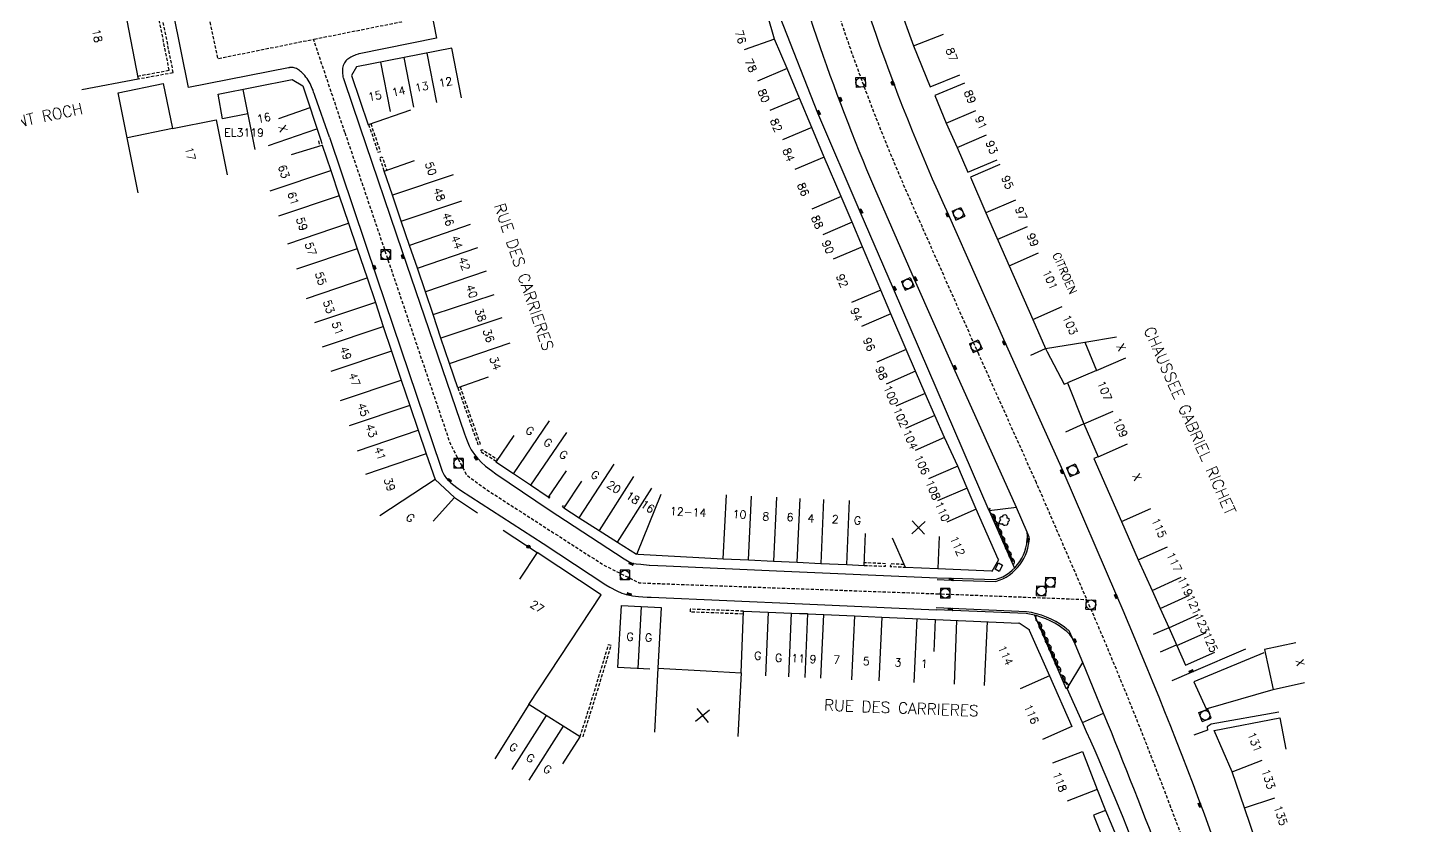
# Model space of a CAD drawing. Header units: millimetres. Extents: x 111999 to 113000, y 155000 to 156001.
# Drawn here: x 112644.9 to 112859.6, y 155220.9 to 155345.6 of the extents above; entities that cross this region are included whole.
import ezdxf
from ezdxf.enums import TextEntityAlignment as Align

# ---------------------------------------------------------------- set-up
doc = ezdxf.new("R2010")
doc.units = ezdxf.units.MM
doc.linetypes.add('DASHED', pattern=[0.75, 0.5, -0.25])
doc.layers.get('0').update_dxf_attribs({"linetype": 'CONTINUOUS'})
for name, color, linetype in [('W0001', 6, 'DASHED'), ('W0008', 7, 'CONTINUOUS'), ('W0100', 7, 'CONTINUOUS'), ('W0112', 1, 'DASHED'), ('W0300', 7, 'CONTINUOUS'), ('W0310', 3, 'CONTINUOUS'), ('W0322', 7, 'CONTINUOUS'), ('W0334', 7, 'CONTINUOUS'), ('W0400', 7, 'CONTINUOUS'), ('W0420', 7, 'CONTINUOUS'), ('W0984', 7, 'CONTINUOUS'), ('W0989', 7, 'CONTINUOUS'), ('W0991', 7, 'CONTINUOUS'), ('W1102', 7, 'CONTINUOUS')]:
    doc.layers.add(name, color=color, linetype=linetype)
doc.styles.get("Standard").update_dxf_attribs({"font": 'romans.shx', "width": 0.85})

# ---------------------------------------------------------------- blocks, each defined once
blk = doc.blocks.new('t310o')
at = {"color": 0, "linetype": 'Continuous'}
for centre, start, end in [((-0.5, 0.38), 216.8699, 323.1304), ((0.5, -0.37), 36.8699, 143.1303)]:
    blk.add_arc(centre, 0.625, start, end, dxfattribs=at)
blk = doc.blocks.new('T400')
for p, q in [((-0.15, 0.3), (0.15, 0.3)), ((-0.15, -0.25), (-0.15, 0.3)), ((-0.15, 0.15), (0.15, 0.15)), ((-0.15, 0), (0.15, 0)), ((0.15, 0.3), (0.15, -0.25)), ((-0.15, -0.15), (0.15, -0.15)), ((-0.15, -0.25), (-0.15, -0.3)), ((-0.15, -0.3), (0.15, -0.3)), ((0.15, -0.3), (0.15, -0.25))]:
    blk.add_line(p, q)
blk = doc.blocks.new('T420')
for p, q in [((0.75, 0.75), (-0.75, 0.75)), ((-0.75, 0.75), (-0.75, -0.75)), ((0.75, 0.75), (0.75, -0.75)), ((0.75, -0.75), (-0.75, -0.75))]:
    blk.add_line(p, q)
blk.add_ellipse((0, 0), major_axis=(-0.53, 0.53), ratio=1, start_param=3.926991, end_param=10.210176)
blk = doc.blocks.new('t322o')
at = {"color": 0, "linetype": 'Continuous'}
for radius in [0.25, 0.15]:
    blk.add_circle((0, 0), radius, dxfattribs=at)
blk = doc.blocks.new('T300')
for p, q in [((-0.8, 0.51), (-0.86, 0.34)), ((-0.86, 0.34), (-0.86, 0.17)), ((-0.86, 0.17), (-0.74, 0.06)), ((-0.69, 0.63), (-0.8, 0.51)), ((-0.8, -0.06), (-0.74, 0.06)), ((-0.74, 0.06), (-0.69, 0.11)), ((-0.57, 0.69), (-0.69, 0.63)), ((-0.46, 0.69), (-0.57, 0.69)), ((-0.29, 0.63), (-0.46, 0.69)), ((-0.29, 0.63), (-0.17, 0.74)), ((-0.23, 0.57), (-0.29, 0.63)), ((-0.17, 0.74), (-0.06, 0.8)), ((-0.06, 0.8), (0.06, 0.8)), ((0.06, 0.8), (0.23, 0.74)), ((0.23, 0.74), (0.34, 0.63)), ((0.34, 0.63), (0.4, 0.51)), ((0.46, 0.46), (0.34, 0.46)), ((0.4, 0.51), (0.4, 0.46)), ((0.57, 0.4), (0.46, 0.46)), ((0.57, 0.4), (0.69, 0.29)), ((0.69, 0.29), (0.74, 0.17)), ((0.74, 0.06), (0.69, -0.17)), ((0.74, 0.17), (0.74, 0.06)), ((-0.8, -0.17), (-0.8, -0.06)), ((-0.8, -0.23), (-0.8, -0.17)), ((-0.74, -0.34), (-0.8, -0.23)), ((-0.69, -0.4), (-0.74, -0.34)), ((-0.51, -0.46), (-0.69, -0.4)), ((-0.4, -0.46), (-0.51, -0.46)), ((-0.4, -0.46), (-0.34, -0.46)), ((-0.34, -0.46), (-0.34, -0.4)), ((-0.34, -0.51), (-0.34, -0.46)), ((-0.29, -0.63), (-0.34, -0.51)), ((-0.17, -0.74), (-0.29, -0.63)), ((-0.06, -0.8), (-0.17, -0.74)), ((0.06, -0.8), (-0.06, -0.8)), ((0.17, -0.74), (0.06, -0.8)), ((0.23, -0.69), (0.17, -0.74)), ((0.29, -0.46), (0.23, -0.46)), ((0.29, -0.63), (0.23, -0.69)), ((0.46, -0.4), (0.29, -0.46)), ((0.34, -0.51), (0.29, -0.63)), ((0.34, -0.51), (0.34, -0.46)), ((0.57, -0.34), (0.46, -0.4)), ((0.63, -0.29), (0.57, -0.34)), ((0.69, -0.17), (0.63, -0.29))]:
    blk.add_line(p, q)
blk = doc.blocks.new('t991o')
at = {"color": 0, "linetype": 'Continuous'}
for p, q in [((-1, 1), (1, -1)), ((-1, -1), (1, 1))]:
    blk.add_line(p, q, dxfattribs=at)

msp = doc.modelspace()

# ---------------------------------------------------------------- linework, layer by layer
at = {"layer": 'W0001'}
msp.add_lwpolyline([(112897.8, 155000), (112896.98, 155001.73), (112890.81, 155016.29), (112881.32, 155043.43), (112871.98, 155073.59), (112869.22, 155082.51), (112860.62, 155110.03), (112849.25, 155146.83), (112838.23, 155181.92, 0.01307), (112823.55, 155223.68, 0.011578), (112810.95, 155254.98), (112802.55, 155274.44), (112793.53, 155294.56), (112784.67, 155314.52, -0.050443), (112763.51, 155376.6), (112761.04, 155388.47), (112755.38, 155418.64), (112747.41, 155461.28), (112740.5, 155498.46)], format="xyb", dxfattribs=at)
at = {"layer": 'W0001', "flags": 128}
for points in [[(112694.52, 155329.19), (112689.64, 155343.74), (112674.68, 155340.72), (112663.81, 155393.24), (112693.4, 155399.23), (112703.25, 155347.09), (112703.34, 155346.47), (112689.73, 155343.76)], [(112694.52, 155329.19), (112711, 155280.47), (112713.51, 155275.7), (112716.48, 155273.49), (112734.95, 155261.6), (112740.49, 155258.81), (112786.95, 155257.11)], [(112786.95, 155257.11), (112810.42, 155256.21)]]:
    msp.add_lwpolyline(points, dxfattribs=at)
at = {"layer": 'W0008'}
for points in [[(112902.39, 155000), (112900.77, 155003.43), (112894.69, 155017.79), (112885.27, 155044.73), (112885.27, 155044.73), (112875.95, 155074.82), (112873.18, 155083.74), (112864.59, 155111.26), (112853.22, 155148.07), (112842.19, 155183.16, 0.026768), (112815.11, 155256.77), (112806.7, 155276.27), (112797.67, 155296.4), (112788.8, 155316.39, -0.050424), (112767.94, 155377.57), (112765.03, 155391.54), (112759.86, 155419.14), (112751.96, 155461.6), (112744.93, 155499.26)], [(112787.04, 155259.62), (112789.25, 155259.52), (112796.14, 155259.31, 0.355299), (112801.1, 155266.74), (112799.43, 155270.58), (112789.65, 155292.38), (112783.49, 155306.23), (112777.3, 155320.44, -0.036762), (112760.94, 155368.37), (112760.63, 155369.53, 0.300404), (112755.15, 155372.5), (112751.29, 155371.76), (112721.91, 155366.04)], [(112839.32, 155109.32), (112846.32, 155111.21), (112849.15, 155111.99, 0.329455), (112853.37, 155119.76), (112853.24, 155120.19), (112851.59, 155125.45), (112840.67, 155160.3), (112831.29, 155190, 0.012968), (112813.04, 155238.45), (112809.77, 155246.35), (112808.57, 155249.25), (112808.22, 155250.01, 0.123162), (112807.13, 155251.33), (112806.73, 155251.64, 0.127855), (112800.95, 155254), (112786.86, 155254.6)]]:
    msp.add_lwpolyline(points, format="xyb", dxfattribs=at)
for points in [[(112705.68, 155360.03), (112708.84, 155343.97), (112696.77, 155341.52)], [(112685.72, 155339.31), (112670.1, 155336.23), (112666.57, 155353.85)], [(112696.77, 155341.52), (112696.76, 155341.52), (112696.74, 155341.52), (112696.73, 155341.51), (112696.72, 155341.51), (112696.7, 155341.5), (112696.69, 155341.5), (112696.68, 155341.49), (112696.67, 155341.49), (112696.65, 155341.48), (112696.64, 155341.48), (112696.63, 155341.47), (112696.62, 155341.47), (112696.42, 155341.4), (112696.23, 155341.33), (112696.04, 155341.26), (112695.84, 155341.18), (112695.65, 155341.09), (112695.47, 155341), (112695.29, 155340.9), (112695.12, 155340.79), (112694.96, 155340.68), (112694.81, 155340.55), (112694.67, 155340.41), (112694.55, 155340.26), (112694.44, 155340.08), (112694.34, 155339.9), (112694.27, 155339.7), (112694.21, 155339.49), (112694.17, 155339.27), (112694.14, 155339.05), (112694.13, 155338.83), (112694.13, 155338.6), (112694.15, 155338.38), (112694.18, 155338.16), (112694.22, 155337.94), (112694.27, 155337.73), (112694.28, 155337.7), (112694.29, 155337.66), (112694.3, 155337.63), (112694.31, 155337.6), (112694.33, 155337.56), (112694.34, 155337.53), (112694.35, 155337.5), (112694.36, 155337.47), (112694.37, 155337.43), (112694.38, 155337.4), (112694.39, 155337.37), (112694.41, 155337.34)], [(112689.89, 155334.84), (112689.88, 155334.87), (112689.87, 155334.91), (112689.85, 155334.94), (112689.84, 155334.98), (112689.83, 155335.01), (112689.82, 155335.05), (112689.8, 155335.08), (112689.79, 155335.12), (112689.78, 155335.15), (112689.77, 155335.19), (112689.76, 155335.22), (112689.74, 155335.26), (112689.64, 155335.53), (112689.54, 155335.81), (112689.43, 155336.08), (112689.32, 155336.35), (112689.2, 155336.61), (112689.07, 155336.87), (112688.93, 155337.13), (112688.78, 155337.39), (112688.61, 155337.64), (112688.44, 155337.88), (112688.25, 155338.12), (112688.04, 155338.35), (112687.9, 155338.5), (112687.75, 155338.64), (112687.6, 155338.77), (112687.44, 155338.89), (112687.28, 155339.01), (112687.12, 155339.11), (112686.95, 155339.2), (112686.77, 155339.28), (112686.6, 155339.33), (112686.42, 155339.37), (112686.24, 155339.38), (112686.06, 155339.37), (112686.03, 155339.37), (112686, 155339.37), (112685.97, 155339.36), (112685.95, 155339.36), (112685.92, 155339.35), (112685.89, 155339.35), (112685.86, 155339.34), (112685.84, 155339.34), (112685.81, 155339.33), (112685.78, 155339.32), (112685.75, 155339.32), (112685.72, 155339.31)], [(112694.41, 155337.34), (112696.83, 155330.11)], [(112692.12, 155328.46), (112689.89, 155334.84)]]:
    msp.add_lwpolyline(points, dxfattribs=at)
at = {"layer": 'W0008', "flags": 128}
for points in [[(112696.83, 155330.11), (112703.46, 155310.63), (112713.21, 155282.09), (112713.51, 155281.26), (112713.94, 155280.24), (112714.27, 155279.62), (112714.92, 155278.68), (112715.79, 155277.66), (112716.47, 155277.05), (112717.4, 155276.36), (112718.09, 155275.87), (112726.41, 155270.25), (112738.16, 155262.55), (112739.19, 155261.96), (112739.64, 155261.83), (112740.02, 155261.78), (112740.75, 155261.71), (112742.04, 155261.59), (112742.1, 155261.59), (112744.7, 155261.47), (112761.95, 155260.69), (112787.04, 155259.62)], [(112692.12, 155328.46), (112699.51, 155306.47), (112709.44, 155277.03), (112709.72, 155276.29), (112710.02, 155275.65), (112710.38, 155275.13), (112711.07, 155274.47), (112712.01, 155273.74), (112712.6, 155273.32), (112725.5, 155264.94), (112735.27, 155258.52), (112735.89, 155258.15), (112736.99, 155257.56), (112737.77, 155257.21), (112738.49, 155256.97), (112739.42, 155256.77), (112740.38, 155256.67), (112741.72, 155256.59), (112742.36, 155256.56), (112766.02, 155255.51), (112786.86, 155254.6)]]:
    msp.add_lwpolyline(points, dxfattribs=at)
at = {"layer": 'W0100'}
for points in [[(112783.32, 155359.71), (112778.49, 155358.42), (112779.72, 155353.81), (112781.01, 155349.2), (112783.36, 155342.78), (112785.94, 155336.37), (112790.58, 155338.24)], [(112615.41, 155336.85), (112617.48, 155339.43), (112630.2, 155347.34), (112650.23, 155351.3), (112659.28, 155352.99), (112662.22, 155337.54), (112653.43, 155335.87)], [(112787.36, 155266.05), (112787.14, 155261.05), (112795.54, 155260.68), (112795.53, 155260.69), (112795.63, 155260.63), (112796.68, 155262.47), (112796.59, 155262.52), (112793.14, 155270.33), (112791.71, 155273.6), (112790.26, 155277.06), (112788.18, 155281.55), (112786.68, 155284.97), (112785.17, 155288.42), (112783.65, 155291.88), (112782.19, 155295.27), (112779.81, 155300.86), (112778.24, 155304.57), (112775.39, 155311.36), (112773.78, 155315.18), (112772.04, 155319.19), (112769.41, 155325.34), (112767.48, 155330), (112765.53, 155334.6), (112763.58, 155339.21), (112761.63, 155343.79), (112760.53, 155347.61)], [(112711.2, 155342.38), (112711.2, 155342.38), (112696.35, 155339.47), (112695.55, 155338.1), (112698.18, 155330.42)], [(112712.72, 155334.64), (112711.2, 155342.38)], [(112659.1, 155335.41), (112666.12, 155336.88), (112667.59, 155329.83), (112674.41, 155331.2), (112676.14, 155322.57)], [(112675.42, 155331.33), (112674.71, 155335.19), (112686.26, 155337.5), (112687.93, 155336.49), (112690.78, 155327.99)], [(112791.28, 155336.92), (112786.67, 155335), (112788.46, 155330.69), (112790.15, 155326.86), (112791.81, 155322.99), (112796.4, 155324.96)], [(112662.23, 155319.79), (112659.1, 155335.41)], [(112704.78, 155332.68), (112698.18, 155330.42)], [(112667.59, 155329.83), (112660.58, 155328.37)], [(112796.82, 155324.2), (112792.23, 155322.23), (112794.62, 155316.65), (112798.27, 155308.36), (112801.96, 155299.99), (112803.96, 155295.46), (112810.11, 155296.46), (112811.9, 155292.01), (112807.39, 155290.08), (112809.94, 155283.66), (112812.17, 155278.53), (112811.52, 155278.23), (112815.81, 155268.41), (112818.42, 155262.41), (112820.6, 155257.6), (112821.89, 155254.81), (112823.2, 155251.85), (112824.47, 155249.01), (112825.81, 155245.96), (112830.39, 155247.98)], [(112786.57, 155248.08), (112786.79, 155253.08), (112799.77, 155252.51), (112799.83, 155252.56), (112801.43, 155251.51), (112801.39, 155251.43), (112804.58, 155244.29), (112808.08, 155236.35), (112803.51, 155234.33)], [(112843.07, 155249.44), (112838.18, 155248.37), (112839.53, 155242.15), (112844.42, 155243.21)], [(112847.8, 155201.23), (112843.05, 155199.67), (112840.99, 155205.97), (112839.81, 155209.46), (112838.45, 155213.53), (112836.9, 155218.1), (112835.02, 155223.62), (112833.13, 155229.27), (112830.29, 155235.72), (112840.56, 155237.72), (112841.51, 155232.81)], [(112805.08, 155230.7), (112809.76, 155232.47), (112812.01, 155226.51), (112813.32, 155223.24), (112811.47, 155222.5), (112813.92, 155216.36), (112809.26, 155214.55)]]:
    msp.add_lwpolyline(points, dxfattribs=at)
at = {"layer": 'W0100', "flags": 128}
for points in [[(112686.2, 155325.75), (112690.99, 155327.22), (112692.34, 155323.29), (112693.64, 155319.31), (112695.09, 155315.05), (112696.45, 155311.04), (112697.99, 155306.47), (112699.28, 155302.63), (112700.52, 155298.9), (112701.82, 155295.02), (112703.33, 155290.52), (112704.68, 155286.52), (112705.97, 155282.66), (112707.22, 155278.96), (112708.6, 155274.96), (112711.66, 155272.17), (112708.29, 155268.47)], [(112716.89, 155290.94), (112712.16, 155289.32), (112710.87, 155293.09), (112709.52, 155297.06), (112708.32, 155300.75), (112707.13, 155304.31), (112705.86, 155307.99), (112704.63, 155311.55), (112703.33, 155315.34), (112701.97, 155319.41), (112700.67, 155323.19), (112705.4, 155324.81)], [(112720.9, 155281.85), (112718.14, 155277.78)], [(112729.06, 155276.33), (112726.25, 155272.19), (112723.5, 155274.06), (112720.87, 155275.84), (112718.11, 155277.7)], [(112731.49, 155274.72), (112728.72, 155270.56), (112731.12, 155268.97), (112734.24, 155266.98), (112737.11, 155265.16), (112740.06, 155263.27), (112740.15, 155263.38), (112740.29, 155263.3), (112753.61, 155262.58), (112757.59, 155262.39), (112761.46, 155262.22), (112765.15, 155262.02), (112768.84, 155261.85), (112772.9, 155261.67), (112775.63, 155261.55), (112775.85, 155266.55)], [(112780.02, 155265.83), (112782.04, 155261.26), (112787.13, 155261.06), (112787.13, 155261.06), (112787.13, 155261.06)], [(112728.57, 155230.51), (112731.25, 155234.73), (112728.59, 155236.41), (112725.97, 155238.07), (112723.27, 155239.77), (112734.57, 155256.95), (112724.55, 155263.58), (112721.79, 155259.41)], [(112742.17, 155245.32), (112737.18, 155245.58), (112737.73, 155255.29), (112740.81, 155255.12), (112743.91, 155254.94), (112743.41, 155245.45), (112750.94, 155245.05), (112756.44, 155244.77), (112756.79, 155254.39), (112760.66, 155254.24), (112764.29, 155254.09), (112769.32, 155253.88), (112774.12, 155253.65), (112778.39, 155253.46), (112786.79, 155253.08), (112786.79, 155253.08)], [(112790.08, 155252.95), (112789.67, 155242.96)], [(112794.43, 155242.77), (112794.88, 155252.76)]]:
    msp.add_lwpolyline(points, dxfattribs=at)
at = {"layer": 'W0112'}
msp.add_lwpolyline([(112662.13, 155338.03), (112667.08, 155338.94), (112665.47, 155347.06), (112665.96, 155347.16), (112667.67, 155338.53), (112662.22, 155337.54)], dxfattribs=at)
at = {"layer": 'W0112', "flags": 128}
for points in [[(112698.22, 155330.46), (112699.69, 155326.13), (112700.06, 155326.26), (112698.6, 155330.59)], [(112690.39, 155327.89), (112690.6, 155327.1)], [(112690.78, 155327.99), (112690.99, 155327.22)], [(112700.67, 155323.19), (112699.97, 155325.27), (112700.35, 155325.39), (112701.05, 155323.32)], [(112712.16, 155289.32), (112715.31, 155280.41), (112715.68, 155280.54), (112712.54, 155289.45)], [(112718.14, 155277.78), (112715.7, 155279.32), (112715.92, 155279.66), (112718.36, 155278.12)], [(112726.25, 155272.19), (112726.43, 155272.07), (112726.65, 155272.4), (112726.47, 155272.52)], [(112728.72, 155270.56), (112728.53, 155270.69), (112728.75, 155271.02), (112728.95, 155270.89)], [(112775.63, 155261.55), (112778.97, 155261.4), (112778.98, 155261.8), (112775.65, 155261.95)], [(112781.86, 155261.67), (112779.74, 155261.78), (112779.72, 155261.38), (112782.04, 155261.26)], [(112756.79, 155254.39), (112748.45, 155254.7), (112748.43, 155254.3), (112756.78, 155253.99)], [(112731.25, 155234.73), (112733.36, 155241.4), (112735.71, 155249.16), (112736.09, 155249.05), (112733.74, 155241.28), (112731.63, 155234.61)]]:
    msp.add_lwpolyline(points, dxfattribs=at)
at = {"layer": 'W0310'}
for points in [[(112795.67, 155269.55), (112798.85, 155262.15)], [(112802.89, 155252.64), (112806.01, 155245.5)], [(112806.53, 155244.39), (112807.23, 155242.93)]]:
    msp.add_lwpolyline(points, dxfattribs=at)
at = {"layer": 'W0322', "flags": 128}
for points in [[(112711.66, 155272.17), (112715.24, 155269.74)], [(112719.22, 155267.06), (112724.55, 155263.58)]]:
    msp.add_lwpolyline(points, dxfattribs=at)
at = {"layer": 'W0334'}
for points in [[(112799.43, 155270.58), (112795.16, 155270.08), (112780.23, 155304.75), (112775, 155316.82), (112768.37, 155332.26), (112762.5, 155347.24), (112757.31, 155365.43), (112757.15, 155366.13), (112760.94, 155368.37)], [(112801.67, 155294.4), (112803.96, 155295.46), (112804.21, 155294.9), (112806.85, 155289.88), (112807.39, 155290.08)], [(112809.93, 155283.69), (112807.1, 155282.38)], [(112795.16, 155270.08), (112799.11, 155261.12)], [(112802.26, 155253.75), (112807.15, 155242.35), (112807.32, 155242.32)], [(112823.23, 155251.8), (112820.77, 155250.75)], [(112821.91, 155248.02), (112824.42, 155249.11)], [(112823.74, 155243.54), (112826.79, 155244.84), (112835.26, 155248.52)], [(112838.07, 155247.86), (112827.13, 155243.35), (112829.04, 155239.11), (112839.53, 155242.15)], [(112809.72, 155236.98), (112807.32, 155242.32), (112809.77, 155246.35)], [(112809.72, 155236.98), (112813.04, 155238.45)], [(112840.39, 155238.59), (112829.86, 155236.7), (112829.22, 155236.31), (112829.28, 155235.78), (112827.15, 155234.98)], [(112813.32, 155223.24), (112814.23, 155221.13), (112815.86, 155217.14), (112813.92, 155216.36)]]:
    msp.add_lwpolyline(points, dxfattribs=at)
for points in [[(112787.03, 155259.32), (112789.24, 155259.22), (112796.18, 155259.01, 0.326843), (112801.43, 155265.97), (112801.1, 155266.74)], [(112808.57, 155249.25), (112807.73, 155251.21, 0.036365), (112807.31, 155251.57), (112806.91, 155251.88, 0.128128), (112800.98, 155254.3), (112786.87, 155254.9)], [(112851.59, 155125.45), (112846, 155127.54), (112836.73, 155158.72), (112827.66, 155188.63, 0.035927), (112809.72, 155236.98)]]:
    msp.add_lwpolyline(points, format="xyb", dxfattribs=at)
msp.add_lwpolyline([(112796.62, 155261.94), (112797.26, 155261.56), (112796.73, 155260.58), (112796.08, 155260.94)], close=True, dxfattribs=at)
at = {"layer": 'W1102'}
msp.add_line((112810.11, 155296.46), (112815.05, 155297.25), dxfattribs=at)
at = {"layer": 'W1102', "flags": 128}
for points in [[(112783.36, 155342.78), (112788.03, 155344.58)], [(112761.63, 155343.79), (112756.91, 155342.12)], [(112763.58, 155339.21), (112758.97, 155337.26)], [(112765.53, 155334.6), (112760.92, 155332.65)], [(112788.46, 155330.69), (112793.06, 155332.66)], [(112767.48, 155330), (112762.87, 155328.06)], [(112790.15, 155326.86), (112794.74, 155328.85)], [(112769.41, 155325.34), (112764.8, 155323.41)], [(112682.85, 155320.11), (112692.34, 155323.29)], [(112711.44, 155322.61), (112701.97, 155319.41)], [(112693.64, 155319.31), (112684.15, 155316.14)], [(112703.33, 155315.34), (112712.8, 155318.55)], [(112772.04, 155319.19), (112767.44, 155317.21)], [(112799.25, 155318.64), (112794.62, 155316.65)], [(112685.63, 155311.83), (112695.09, 155315.05)], [(112714.09, 155314.81), (112704.63, 155311.55)], [(112773.78, 155315.18), (112769.18, 155313.22)], [(112801.07, 155314.49), (112796.44, 155312.51)], [(112696.45, 155311.04), (112686.98, 155307.85)], [(112705.86, 155307.99), (112715.31, 155311.25)], [(112775.39, 155311.36), (112770.78, 155309.42)], [(112798.27, 155308.36), (112802.84, 155310.38)], [(112688.51, 155303.28), (112697.99, 155306.47)], [(112716.6, 155307.52), (112707.13, 155304.31)], [(112708.32, 155300.75), (112717.82, 155303.87)], [(112778.24, 155304.57), (112773.63, 155302.63)], [(112699.28, 155302.63), (112689.79, 155299.46)], [(112801.96, 155299.99), (112806.54, 155302.01)], [(112719.01, 155300.22), (112709.52, 155297.06)], [(112779.81, 155300.86), (112775.2, 155298.91)], [(112691.03, 155295.73), (112700.52, 155298.9)], [(112701.82, 155295.02), (112692.34, 155291.84)], [(112710.87, 155293.09), (112720.33, 155296.32)], [(112782.19, 155295.27), (112777.6, 155293.3)], [(112811.9, 155292.01), (112816.49, 155294)], [(112783.65, 155291.88), (112779.06, 155289.89)], [(112693.85, 155287.33), (112703.33, 155290.52)], [(112704.68, 155286.52), (112695.2, 155283.34)], [(112785.17, 155288.42), (112780.59, 155286.41)], [(112786.68, 155284.97), (112782.1, 155282.96)], [(112809.94, 155283.66), (112814.53, 155285.65)], [(112696.5, 155279.47), (112705.97, 155282.66)], [(112720.87, 155275.84), (112726.47, 155284.13)], [(112729.12, 155282.33), (112723.5, 155274.06)], [(112788.18, 155281.55), (112783.62, 155279.49)], [(112812.17, 155278.53), (112816.75, 155280.52)], [(112707.22, 155278.96), (112697.76, 155275.74)], [(112731.12, 155268.97), (112736.57, 155277.35)], [(112790.26, 155277.06), (112785.68, 155275.05)], [(112708.6, 155274.96), (112699.97, 155269.29)], [(112739.6, 155275.42), (112734.24, 155266.98)], [(112737.11, 155265.16), (112742.48, 155273.59)], [(112791.71, 155273.6), (112787.11, 155271.63)], [(112740.15, 155263.38), (112743.91, 155272.65)], [(112753.61, 155262.58), (112754.13, 155272.57)], [(112757.59, 155262.39), (112758.05, 155272.38)], [(112761.95, 155272.21), (112761.46, 155262.22)], [(112765.15, 155262.02), (112765.65, 155272.01)], [(112769.29, 155271.84), (112768.84, 155261.85)], [(112772.9, 155261.67), (112773.33, 155271.67)], [(112793.14, 155270.33), (112788.57, 155268.32)], [(112815.81, 155268.41), (112820.39, 155270.41)], [(112818.42, 155262.41), (112822.99, 155264.44)], [(112820.6, 155257.6), (112825.15, 155259.69)], [(112821.89, 155254.81), (112826.45, 155256.87)], [(112740.81, 155255.12), (112740.3, 155245.42)], [(112760.66, 155254.24), (112760.23, 155244.26)], [(112763.87, 155244.1), (112764.29, 155254.09), (112766.79, 155254), (112766.37, 155244)], [(112768.86, 155243.89), (112769.32, 155253.88)], [(112774.12, 155253.65), (112773.66, 155243.66)], [(112778.39, 155253.46), (112777.95, 155243.47)], [(112783.84, 155253.22), (112783.4, 155243.23)], [(112823.23, 155251.8), (112827.78, 155253.87)], [(112824.47, 155249.01), (112829.04, 155251.04)], [(112743.41, 155245.45), (112742.89, 155235.46)], [(112756.44, 155244.77), (112755.91, 155234.78)], [(112804.58, 155244.29), (112800.01, 155242.26)], [(112723.27, 155239.77), (112717.92, 155231.32)], [(112725.97, 155238.07), (112720.62, 155229.61)], [(112728.59, 155236.41), (112723.25, 155227.96)], [(112833.13, 155229.27), (112837.8, 155231.08)], [(112812.01, 155226.51), (112807.35, 155224.69)], [(112835.02, 155223.62), (112839.76, 155225.22)]]:
    msp.add_lwpolyline(points, dxfattribs=at)
at = {"layer": 'W1102'}
for points in [[(112701.66, 155332.48), (112700.15, 155340.21)], [(112705.29, 155333.18), (112703.77, 155340.92)], [(112708.87, 155333.89), (112707.35, 155341.62)], [(112680.51, 155326.56), (112678.61, 155335.95)], [(112679.38, 155332.14), (112675.42, 155331.33)], [(112689.02, 155333.05), (112684.17, 155331.36)], [(112682.6, 155327.18), (112690.14, 155329.81)]]:
    msp.add_lwpolyline(points, dxfattribs=at)

# ---------------------------------------------------------------- block references
at = {"layer": 'W0300', "rotation": 293.8140934883988}
msp.add_blockref('T300', (112797.5, 155268.49), dxfattribs=at)
at = {"layer": 'W0310'}
for p, rotation in [((112795.67, 155269.55), 293.2404167823087), ((112796.17, 155268.4), 293.2404167823087), ((112796.66, 155267.25), 293.2404167823087), ((112797.15, 155266.1), 293.2404167823087), ((112797.64, 155264.95), 293.2404167823087), ((112798.14, 155263.8), 293.2404167823087), ((112798.63, 155262.65), 293.2404167823087), ((112802.89, 155252.64), 293.5698298164298), ((112803.39, 155251.49), 293.5698298164298), ((112803.89, 155250.34), 293.5698298164298), ((112804.39, 155249.2), 293.5698298164298), ((112804.89, 155248.05), 293.5698298164298), ((112805.39, 155246.91), 293.5698298164298), ((112805.89, 155245.76), 293.5698298164298), ((112806.53, 155244.39), 295.2905464304437), ((112807.07, 155243.26), 295.2905464304437)]:
    msp.add_blockref('t310o', p, dxfattribs=dict(at, rotation=rotation))
at = {"layer": 'W0322', "rotation": 326.8766743685365}
msp.add_blockref('t322o', (112723.2, 155264.46), dxfattribs=at)
at = {"layer": 'W0400'}
for p, rotation in [((112780.1, 155336.88), 202.5171110716477), ((112771.91, 155334.38), 22.20701401613713), ((112768.53, 155332.32), 203.2406687894307), ((112775.15, 155316.88), 203.4249595014637), ((112788.66, 155316.32), 203.9296145781437), ((112703.58, 155309.8), 198.5863540741901), ((112699.11, 155308.14), 18.67709994473526), ((112783.64, 155306.29), 203.9669440198267), ((112780.38, 155304.82), 203.2920273338207), ((112797.52, 155296.32), 204.1570026924087), ((112789.81, 155292.45), 204.0664506136507), ((112715.03, 155278.31), 219.0206960785981), ((112806.55, 155276.2), 203.3406296818477), ((112710.85, 155274.84), 49.86413051639886), ((112801.24, 155265.49), 353.3105097917121), ((112739.25, 155261.8), 69.3124607361308), ((112789.25, 155259.36), 87.40377512770675), ((112738.91, 155257.03), 257.4571959038147), ((112814.97, 155256.71), 23.66465647085642), ((112789.12, 155254.67), 86.21467425610837), ((112808.51, 155249.79), 22.67462518214128), ((112826.72, 155244.99), 112.9758530435149), ((112828.06, 155224.09), 20.4535970021475)]:
    msp.add_blockref('T400', p, dxfattribs=dict(at, rotation=rotation))
at = {"layer": 'W0420'}
for p, rotation in [((112775.08, 155337.05), 2.776751919163727), ((112790.35, 155316.52), 113.8608099141068), ((112782.43, 155305.53), 113.9669440198267), ((112793.06, 155295.8), 112.9398704162737), ((112808.22, 155276.41), 113.2917473750127), ((112804.72, 155258.91), 177.5572162391877), ((112803.31, 155257.55), 177.5572162391877), ((112811.06, 155255.4), 177.5572162391877), ((112828.89, 155238.12), 200.6628099896507)]:
    msp.add_blockref('T420', p, dxfattribs=dict(at, rotation=rotation))
for p in [(112700.87, 155310.1), (112712.27, 155277.49), (112738.25, 155260.02), (112788.29, 155257.19)]:
    msp.add_blockref('T420', p, dxfattribs=at)
at = {"layer": 'W0991'}
for p, rotation in [((112784.1, 155267.45), 357.7235960152227), ((112750.37, 155238.07), 354.2333095202693)]:
    msp.add_blockref('t991o', p, dxfattribs=dict(at, rotation=rotation))

# ---------------------------------------------------------------- texts
at = {"layer": 'W0984'}
msp.add_text('EL3119', height=1.25, dxfattribs=at).set_placement((112678.77, 155329.19), align=Align.MIDDLE)
msp.add_text('CITROEN', height=1.25, rotation=293.8438, dxfattribs=at).set_placement((112806.98, 155307.21), align=Align.MIDDLE)
at = {"layer": 'W0989'}
for s, rotation, p in [('RUE SAINT ROCH', 12.0159, (112643.84, 155330.96)), ('RUE DES CARRIERES', 288.657, (112722.49, 155306.64)), ('CHAUSSEE GABRIEL RICHET', 293.8702, (112826.52, 155284.16)), ('RUE DES CARRIERES', 357.8037, (112781.44, 155239.26))]:
    msp.add_text(s, height=1.75, rotation=rotation, dxfattribs=at).set_placement(p, align=Align.MIDDLE)
at = {"layer": 'W0991'}
for s, rotation, p in [('18', 280.7821, (112655.84, 155344.33)), ('76', 286.0796, (112756.33, 155344.15)), ('87', 291.9435, (112789.31, 155341.41)), ('78', 292.9399, (112757.94, 155339.69)), ('15', 11.0556, (112699.21, 155334.94)), ('14', 11.064, (112702.92, 155335.66)), ('13', 11.0724, (112706.52, 155336.37)), ('12', 11.0694, (112710.24, 155337.09)), ('80', 292.9529, (112759.95, 155334.95)), ('89', 292.5827, (112792.17, 155334.79)), ('16', 11.4588, (112681.86, 155331.5)), ('91', 293.8151, (112793.9, 155330.75)), ('X', 289.1934, (112684.85, 155329.82)), ('82', 292.9906, (112761.9, 155330.36)), ('93', 293.2011, (112795.57, 155326.91)), ('17', 281.3193, (112670.37, 155325.9)), ('84', 292.5024, (112763.83, 155325.73)), ('63', 288.9603, (112684.99, 155323.11)), ('50', 288.8977, (112707.95, 155323.56)), ('86', 293.1328, (112766.12, 155320.31)), ('95', 293.5377, (112798.03, 155321.42)), ('61', 288.9603, (112686.45, 155318.91)), ('48', 288.8977, (112709.29, 155319.54)), ('46', 288.8977, (112710.66, 155315.65)), ('97', 293.7485, (112800.16, 155316.56)), ('59', 288.9603, (112687.81, 155314.91)), ('88', 293.5479, (112768.31, 155315.21)), ('44', 288.8977, (112712.03, 155312.07)), ('90', 292.7472, (112769.98, 155311.32)), ('99', 293.3244, (112801.96, 155312.43)), ('57', 288.9603, (112689.18, 155311.02)), ('42', 288.8977, (112713.18, 155308.71)), ('55', 288.9603, (112690.76, 155306.39)), ('92', 292.7942, (112772.2, 155306.03)), ('101', 293.8438, (112804.69, 155306.2)), ('40', 288.8977, (112714.34, 155304.39)), ('53', 288.9603, (112692.02, 155301.97)), ('38', 288.8977, (112715.71, 155300.71)), ('94', 292.889, (112774.42, 155300.77)), ('51', 288.9603, (112693.39, 155298.61)), ('103', 293.906, (112807.81, 155299.15)), ('36', 288.8977, (112716.97, 155297.45)), ('49', 288.9603, (112694.66, 155294.71)), ('96', 293.1255, (112776.4, 155296.1)), ('X', 293.855, (112815.77, 155295.63)), ('34', 288.8977, (112718.03, 155293.14)), ('47', 288.9603, (112696.02, 155290.61)), ('98', 293.2837, (112778.33, 155291.6)), ('100', 293.6659, (112779.83, 155288.15)), ('107', 292.4338, (112813.21, 155288.83)), ('45', 288.9603, (112697.39, 155285.88)), ('102', 293.6189, (112781.34, 155284.69)), ('109', 293.466, (112815.64, 155283.09)), ('43', 288.9603, (112698.66, 155282.61)), ('G', 325.9062, (112723.41, 155282.58)), ('104', 293.7294, (112782.86, 155281.23)), ('G', 325.9062, (112726.24, 155280.72)), ('41', 288.9603, (112700.03, 155279.04)), ('G', 325.9062, (112728.66, 155278.83)), ('106', 294.8937, (112784.65, 155277.27)), ('G', 325.9062, (112733.6, 155275.67)), ('X', 293.466, (112818.25, 155275.33)), ('39', 288.9603, (112701.5, 155274.2)), ('20', 325.9062, (112736.55, 155273.78)), ('108', 292.6096, (112786.4, 155273.34)), ('18', 325.9062, (112739.5, 155272.09)), ('16', 325.9062, (112741.82, 155270.73)), ('G', 317.6666, (112704.75, 155268.99)), ('12-14', 356.918, (112748.14, 155269.89)), ('10', 356.918, (112756.17, 155269.51)), ('8', 356.918, (112760.27, 155269.19)), ('6', 356.918, (112764.06, 155269.09)), ('4', 356.918, (112767.33, 155268.88)), ('2', 356.918, (112771.12, 155268.77)), ('G', 356.918, (112774.59, 155268.56)), ('110', 293.7646, (112787.84, 155269.97)), ('115', 293.5169, (112821.69, 155267.42)), ('112', 293.7036, (112790.21, 155264.58)), ('117', 294.4467, (112824.07, 155262.06)), ('119', 294.8342, (112825.8, 155258.28)), ('121', 293.8031, (112827.11, 155255.37)), ('27', 327.6088, (112724.56, 155255.09)), ('123', 293.9845, (112828.41, 155252.45)), ('G', 357.5402, (112739.06, 155250.37)), ('G', 357.5402, (112741.96, 155250.26)), ('125', 293.8332, (112829.71, 155249.51)), ('G', 357.5402, (112759.01, 155247.42)), ('G', 357.5402, (112762.27, 155247.1)), ('114', 293.7036, (112797.72, 155247.48)), ('11', 357.5402, (112765.33, 155247)), ('9', 357.5402, (112767.64, 155246.89)), ('7', 357.5402, (112771.33, 155246.79)), ('5', 357.5402, (112775.96, 155246.57)), ('3', 357.5402, (112780.91, 155246.36)), ('1', 357.5402, (112785.01, 155246.16)), ('X', 282.2667, (112843.74, 155246.33)), ('116', 293.8289, (112801.76, 155238.3)), ('131', 291.7442, (112836.67, 155233.91)), ('G', 327.6088, (112720.87, 155233.1)), ('G', 327.6088, (112723.5, 155231.42)), ('G', 327.6088, (112726.17, 155229.66)), ('118', 290.7081, (112806.21, 155227.7)), ('133', 288.5168, (112838.78, 155228.15)), ('135', 288.7981, (112840.7, 155222.46))]:
    msp.add_text(s, height=1.25, rotation=rotation, dxfattribs=at).set_placement(p, align=Align.MIDDLE)

doc.saveas('drawing.dxf')
